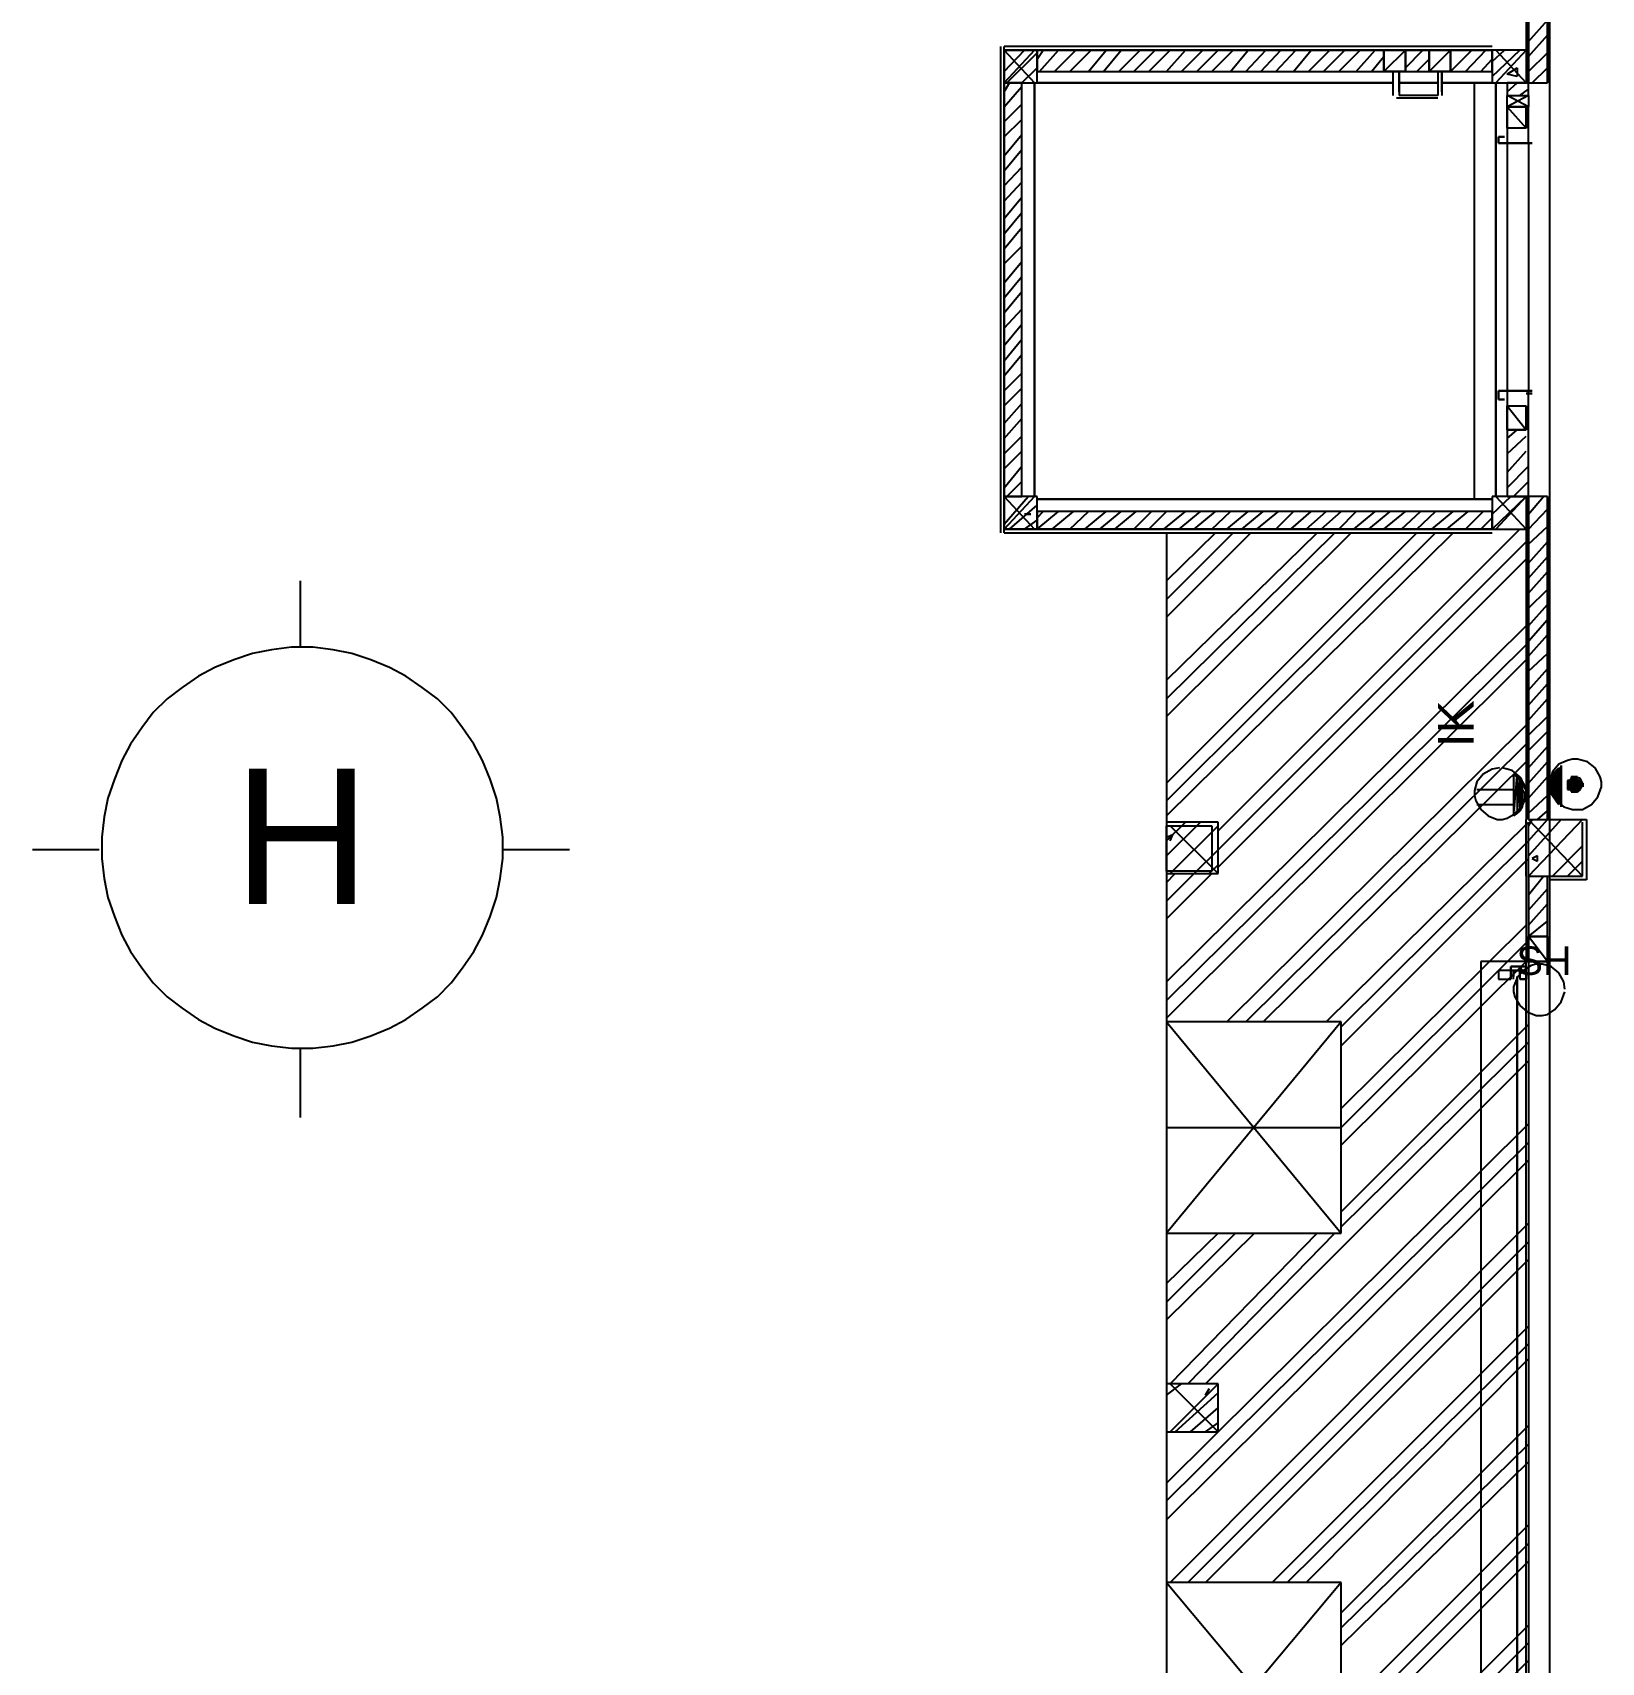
# Model space of a CAD drawing. Header units: millimetres. Extents: x 5 to 415, y 48 to 251.
# Drawn here: x 4.78 to 26.79, y 169.66 to 192.53 of the extents above; entities that cross this region are included whole.
import ezdxf

# ---------------------------------------------------------------- set-up
doc = ezdxf.new("R2010")
doc.units = ezdxf.units.MM
for name, color, linetype in [('H', 7, 'Continuous'), ('P', 7, 'Continuous'), ('T', 7, 'Continuous')]:
    doc.layers.add(name, color=color, linetype=linetype)

msp = doc.modelspace()

# ---------------------------------------------------------------- hatches: boundary and pattern name
at = {"layer": 'H', "linetype": 'Continuous'}
for points in [[(25.576, 181.522), (25.576, 182.122), (25.612, 182.069), (25.612, 181.575), (25.576, 181.522)], [(25.612, 181.575), (25.612, 182.069), (25.647, 182.033), (25.647, 181.61), (25.612, 181.575)], [(26.07, 182.069), (26.123, 182.122), (26.247, 182.122), (26.247, 182.069), (26.07, 182.069)], [(26.07, 181.998), (26.07, 182.069), (26.247, 182.069), (26.247, 181.998), (26.07, 181.998)], [(26.123, 182.122), (26.158, 182.157), (26.247, 182.157), (26.247, 182.122), (26.123, 182.122)], [(26.158, 182.157), (26.211, 182.21), (26.247, 182.157), (26.158, 182.157)], [(26.247, 182.157), (26.211, 182.21), (26.247, 182.245), (26.247, 182.157)], [(26.37, 182.033), (26.37, 182.069), (26.458, 182.069), (26.458, 182.033), (26.37, 182.033)], [(25.647, 181.61), (25.647, 182.033), (25.7, 181.945), (25.7, 181.663), (25.647, 181.61)], [(25.7, 181.698), (25.7, 181.91), (25.735, 181.822), (25.735, 181.786), (25.7, 181.698)], [(26.07, 181.945), (26.07, 181.998), (26.247, 181.998), (26.247, 181.945), (26.07, 181.945)], [(26.07, 181.857), (26.07, 181.945), (26.247, 181.945), (26.247, 181.857), (26.07, 181.857)], [(26.123, 181.822), (26.07, 181.857), (26.247, 181.857), (26.247, 181.822), (26.123, 181.822)], [(26.158, 181.733), (26.123, 181.822), (26.247, 181.822), (26.247, 181.733), (26.158, 181.733)], [(26.335, 181.998), (26.335, 182.033), (26.494, 182.033), (26.494, 181.998), (26.335, 181.998)], [(26.335, 181.945), (26.335, 181.998), (26.547, 181.998), (26.547, 181.945), (26.335, 181.945)], [(26.335, 181.91), (26.335, 181.945), (26.494, 181.945), (26.494, 181.91), (26.335, 181.91)], [(26.37, 181.857), (26.37, 181.91), (26.494, 181.91), (26.458, 181.857), (26.37, 181.857)], [(26.211, 181.698), (26.158, 181.733), (26.247, 181.733), (26.247, 181.698), (26.211, 181.698)], [(26.247, 181.663), (26.211, 181.698), (26.247, 181.698), (26.247, 181.663)]]:
    msp.add_hatch(color=256, dxfattribs=at).paths.add_polyline_path(points)

# ---------------------------------------------------------------- linework, layer by layer
at = {"layer": 'P'}
for points in [[(26.07, 125.942), (26.07, 212.602)], [(25.735, 196.356), (25.735, 191.823)], [(25.77, 191.823), (25.77, 196.356)], [(25.77, 196.356), (25.77, 191.823)], [(26.035, 196.356), (26.035, 191.823)], [(26.035, 191.823), (26.035, 196.356)], [(26.07, 191.823), (26.07, 196.356)], [(25.77, 192.405), (26.035, 192.705)], [(18.362, 192.334), (18.362, 185.508)], [(25.259, 192.334), (18.415, 192.334)], [(18.415, 185.508), (18.415, 192.334)], [(25.77, 192.193), (26.035, 192.493)], [(18.415, 192.282), (18.838, 191.823)], [(18.838, 192.282), (18.415, 191.823)], [(18.415, 191.982), (18.697, 192.282)], [(18.874, 192.282), (18.415, 192.282)], [(18.415, 192.282), (18.415, 191.823)], [(18.415, 192.282), (25.259, 192.282)], [(18.45, 191.823), (18.874, 192.246)], [(18.874, 191.823), (18.874, 192.282)], [(18.874, 192.158), (18.962, 192.282)], [(23.742, 192.282), (18.874, 192.282)], [(18.874, 192.282), (18.874, 191.982)], [(18.909, 191.982), (19.173, 192.282)], [(19.121, 191.982), (19.42, 192.282)], [(19.332, 191.982), (19.632, 192.282)], [(19.597, 191.982), (19.844, 192.282)], [(19.808, 191.982), (20.055, 192.282)], [(20.02, 191.982), (20.32, 192.282)], [(20.232, 191.982), (20.532, 192.282)], [(20.443, 191.982), (20.743, 192.282)], [(20.69, 191.982), (20.955, 192.282)], [(20.902, 191.982), (21.202, 192.282)], [(21.114, 191.982), (21.414, 192.282)], [(21.325, 191.982), (21.625, 192.282)], [(21.59, 191.982), (21.837, 192.282)], [(21.802, 191.982), (22.084, 192.282)], [(22.013, 191.982), (22.296, 192.282)], [(22.225, 191.982), (22.507, 192.282)], [(22.472, 191.982), (22.719, 192.282)], [(22.684, 191.982), (22.983, 192.282)], [(22.895, 191.982), (23.195, 192.282)], [(23.107, 191.982), (23.407, 192.282)], [(23.354, 191.982), (23.618, 192.282)], [(23.566, 191.982), (23.742, 192.193)], [(24.042, 192.282), (23.742, 191.982)], [(23.742, 191.982), (23.742, 192.282)], [(23.742, 192.282), (24.042, 192.282)], [(24.042, 192.282), (23.742, 192.282)], [(23.742, 192.282), (23.742, 191.982)], [(23.742, 191.982), (23.742, 192.282)], [(24.042, 192.282), (24.042, 191.982)], [(24.042, 191.982), (24.042, 192.282)], [(24.042, 192.035), (24.289, 192.282)], [(24.042, 192.282), (24.042, 191.982)], [(24.377, 192.282), (24.042, 192.282)], [(24.201, 191.982), (24.377, 192.158)], [(24.677, 192.282), (24.377, 191.982)], [(24.377, 191.982), (24.377, 192.282)], [(24.377, 192.282), (24.677, 192.282)], [(24.677, 192.282), (24.377, 192.282)], [(24.377, 192.282), (24.377, 191.982)], [(24.377, 191.982), (24.377, 192.282)], [(24.677, 192.282), (24.677, 191.982)], [(24.677, 191.982), (24.677, 192.282)], [(24.677, 191.982), (24.977, 192.282)], [(25.259, 192.282), (24.677, 192.282)], [(24.677, 192.282), (24.677, 191.982)], [(24.888, 191.982), (25.171, 192.282)], [(25.1, 191.982), (25.259, 192.158)], [(25.259, 192.123), (25.435, 192.282)], [(25.259, 191.911), (25.647, 192.282)], [(25.77, 192.282), (25.259, 192.282)], [(25.259, 192.282), (25.259, 191.823)], [(25.259, 191.982), (25.259, 192.282)], [(25.312, 192.282), (25.735, 191.823)], [(25.735, 192.282), (25.312, 191.823)], [(25.77, 191.823), (25.77, 192.282)], [(25.77, 191.982), (26.035, 192.246)], [(18.662, 191.823), (18.874, 192.035)], [(18.874, 191.982), (23.742, 191.982)], [(24.042, 191.982), (23.742, 191.982)], [(23.742, 191.982), (24.042, 191.982)], [(23.865, 191.982), (23.865, 191.647)], [(23.865, 191.982), (23.865, 191.699)], [(23.954, 191.982), (23.954, 191.647)], [(23.954, 191.699), (23.954, 191.982)], [(24.042, 191.982), (24.377, 191.982)], [(24.677, 191.982), (24.377, 191.982)], [(24.377, 191.982), (24.677, 191.982)], [(24.5, 191.982), (24.5, 191.647)], [(24.5, 191.982), (24.5, 191.699)], [(24.553, 191.982), (24.553, 191.647)], [(24.553, 191.699), (24.553, 191.982)], [(24.677, 191.982), (25.259, 191.982)], [(25.471, 191.946), (25.612, 192.035)], [(25.612, 191.911), (25.471, 191.946)], [(25.612, 192.035), (25.612, 191.911)], [(25.823, 191.823), (26.035, 192.035)], [(18.415, 191.823), (18.874, 191.823)], [(18.415, 191.699), (18.486, 191.823)], [(18.415, 191.823), (18.415, 186.02)], [(18.662, 191.823), (18.415, 191.823)], [(18.415, 191.488), (18.662, 191.77)], [(18.662, 186.02), (18.662, 191.823)], [(18.838, 186.02), (18.838, 191.823)], [(18.838, 191.823), (18.838, 186.02)], [(18.874, 191.823), (23.865, 191.823)], [(23.865, 191.823), (18.874, 191.823)], [(23.954, 191.823), (24.5, 191.823)], [(24.5, 191.823), (23.954, 191.823)], [(24.5, 191.647), (23.954, 191.647)], [(24.553, 191.823), (25.259, 191.823)], [(25.259, 191.823), (24.553, 191.823)], [(25.012, 185.984), (25.012, 191.823)], [(25.259, 191.823), (25.77, 191.823)], [(25.312, 191.823), (25.312, 186.02)], [(25.312, 186.02), (25.312, 191.823)], [(25.471, 191.699), (25.612, 191.823)], [(25.77, 191.823), (25.471, 191.823)], [(25.471, 191.823), (25.471, 191.647)], [(25.471, 191.647), (25.77, 191.647)], [(25.471, 191.488), (25.471, 191.647)], [(25.77, 191.488), (25.471, 191.647)], [(25.77, 191.647), (25.471, 191.488)], [(25.647, 191.647), (25.77, 191.735)], [(25.77, 191.647), (25.77, 191.823)], [(25.77, 191.823), (26.035, 191.823)], [(25.77, 191.647), (25.77, 191.488)], [(18.415, 191.276), (18.662, 191.523)], [(23.918, 191.611), (24.5, 191.611)], [(25.471, 191.488), (25.735, 191.188)], [(25.471, 191.188), (25.471, 191.488)], [(25.471, 191.488), (25.735, 191.488)], [(25.471, 191.488), (25.471, 191.188)], [(25.735, 191.488), (25.471, 191.488)], [(25.77, 191.488), (25.471, 191.488)], [(25.471, 191.488), (25.471, 191.188)], [(25.471, 191.188), (25.471, 191.488)], [(25.471, 191.488), (25.735, 191.488)], [(25.735, 191.488), (25.735, 191.188)], [(25.735, 191.188), (25.735, 191.488)], [(25.735, 191.488), (25.735, 191.188)], [(25.77, 191.188), (25.77, 191.488)], [(18.415, 191.064), (18.662, 191.311)], [(25.735, 191.188), (25.471, 191.188)], [(25.735, 191.188), (25.471, 191.188)], [(25.471, 191.188), (25.471, 190.976)], [(25.77, 190.976), (25.77, 191.188)], [(18.415, 190.8), (18.662, 191.1)], [(25.347, 190.976), (25.347, 191.064)], [(25.347, 191.064), (25.435, 191.064)], [(25.435, 191.064), (25.347, 191.064)], [(25.347, 191.064), (25.347, 190.976)], [(25.823, 190.976), (25.347, 190.976)], [(25.347, 190.976), (25.823, 190.976)], [(25.471, 190.976), (25.77, 190.976)], [(25.471, 190.976), (25.471, 187.501)], [(25.823, 190.976), (25.735, 190.976)], [(25.735, 190.976), (25.823, 190.976)], [(25.77, 190.976), (25.77, 187.501)], [(18.415, 190.588), (18.662, 190.888)], [(18.415, 190.377), (18.662, 190.641)], [(18.415, 190.165), (18.662, 190.429)], [(18.415, 189.918), (18.662, 190.218)], [(18.415, 189.706), (18.662, 190.006)], [(18.415, 189.495), (18.662, 189.794)], [(18.415, 189.283), (18.662, 189.53)], [(18.415, 189.018), (18.662, 189.318)], [(18.415, 188.807), (18.662, 189.107)], [(18.415, 188.595), (18.662, 188.895)], [(18.415, 188.383), (18.662, 188.648)], [(18.415, 188.136), (18.662, 188.436)], [(18.415, 187.925), (18.662, 188.225)], [(18.415, 187.713), (18.662, 188.013)], [(18.415, 187.501), (18.662, 187.748)], [(18.415, 187.29), (18.662, 187.537)], [(18.415, 187.043), (18.662, 187.325)], [(25.823, 187.501), (25.347, 187.501)], [(25.347, 187.501), (25.347, 187.378)], [(25.347, 187.378), (25.347, 187.501)], [(25.347, 187.501), (25.823, 187.501)], [(25.347, 187.378), (25.435, 187.378)], [(25.435, 187.378), (25.347, 187.378)], [(25.77, 187.501), (25.471, 187.501)], [(25.471, 187.501), (25.471, 187.29)], [(25.735, 187.466), (25.823, 187.466)], [(25.823, 187.466), (25.735, 187.466)], [(25.77, 187.29), (25.77, 187.501)], [(18.415, 186.831), (18.662, 187.113)], [(25.471, 187.29), (25.735, 186.955)], [(25.471, 186.955), (25.471, 187.29)], [(25.471, 187.29), (25.735, 187.29)], [(25.471, 187.29), (25.735, 187.29)], [(25.471, 187.29), (25.471, 186.955)], [(25.471, 186.955), (25.471, 187.29)], [(25.471, 187.29), (25.471, 186.02)], [(25.735, 187.29), (25.735, 186.955)], [(25.735, 186.955), (25.735, 187.29)], [(25.735, 187.29), (25.735, 186.955)], [(25.77, 186.02), (25.77, 187.29)], [(18.415, 186.619), (18.662, 186.866)], [(25.735, 186.955), (25.471, 186.955)], [(25.471, 186.955), (25.735, 186.955)], [(25.471, 186.831), (25.612, 186.955)], [(25.735, 186.955), (25.471, 186.955)], [(25.471, 186.619), (25.735, 186.866)], [(18.415, 186.408), (18.662, 186.655)], [(25.471, 186.355), (25.735, 186.655)], [(18.415, 186.143), (18.662, 186.443)], [(25.471, 186.143), (25.77, 186.443)], [(18.45, 186.02), (18.662, 186.231)], [(25.559, 186.02), (25.77, 186.231)], [(18.415, 186.02), (18.838, 185.561)], [(18.838, 186.02), (18.415, 185.561)], [(18.415, 185.632), (18.75, 186.02)], [(18.874, 186.02), (18.415, 186.02)], [(18.415, 186.02), (18.415, 185.561)], [(18.415, 186.02), (18.662, 186.02)], [(18.874, 185.561), (18.874, 186.02)], [(25.259, 185.984), (18.874, 185.984)], [(18.874, 185.984), (25.259, 185.984)], [(25.259, 185.773), (25.523, 186.02)], [(25.259, 185.561), (25.735, 186.02)], [(25.77, 186.02), (25.259, 186.02)], [(25.259, 186.02), (25.259, 185.561)], [(25.312, 186.02), (25.735, 185.561)], [(25.735, 186.02), (25.312, 185.561)], [(25.471, 186.02), (25.77, 186.02)], [(25.735, 186.02), (25.735, 181.487)], [(25.77, 185.561), (25.77, 186.02)], [(25.77, 181.487), (25.77, 186.02)], [(25.77, 185.773), (25.982, 186.02)], [(25.77, 186.02), (25.77, 181.487)], [(26.035, 186.02), (25.77, 186.02)], [(26.035, 186.02), (26.035, 181.487)], [(26.035, 181.487), (26.035, 186.02)], [(26.07, 181.487), (26.07, 186.02)], [(18.486, 185.561), (18.874, 185.896)], [(18.785, 185.773), (18.697, 185.773)], [(18.697, 185.773), (18.785, 185.773)], [(18.874, 185.72), (18.962, 185.808)], [(18.874, 185.561), (19.173, 185.808)], [(25.259, 185.808), (18.874, 185.808)], [(18.874, 185.808), (18.874, 185.561)], [(19.085, 185.561), (19.385, 185.808)], [(19.332, 185.561), (19.597, 185.808)], [(19.544, 185.561), (19.844, 185.808)], [(19.756, 185.561), (20.055, 185.808)], [(19.967, 185.561), (20.267, 185.808)], [(20.232, 185.561), (20.479, 185.808)], [(20.443, 185.561), (20.69, 185.808)], [(20.655, 185.561), (20.955, 185.808)], [(20.867, 185.561), (21.167, 185.808)], [(21.078, 185.561), (21.378, 185.808)], [(21.325, 185.561), (21.59, 185.808)], [(21.537, 185.561), (21.837, 185.808)], [(21.749, 185.561), (22.049, 185.808)], [(21.96, 185.561), (22.26, 185.808)], [(22.225, 185.561), (22.472, 185.808)], [(22.437, 185.561), (22.719, 185.808)], [(22.648, 185.561), (22.931, 185.808)], [(22.86, 185.561), (23.142, 185.808)], [(23.107, 185.561), (23.354, 185.808)], [(23.319, 185.561), (23.618, 185.808)], [(23.53, 185.561), (23.83, 185.808)], [(23.742, 185.561), (24.042, 185.808)], [(23.989, 185.561), (24.253, 185.808)], [(24.201, 185.561), (24.465, 185.808)], [(24.412, 185.561), (24.712, 185.808)], [(24.624, 185.561), (24.924, 185.808)], [(24.888, 185.561), (25.135, 185.808)], [(25.1, 185.561), (25.259, 185.72)], [(25.259, 185.561), (25.259, 185.808)], [(25.77, 185.561), (26.035, 185.843)], [(18.415, 185.561), (18.874, 185.561)], [(25.259, 185.561), (18.415, 185.561)], [(18.415, 185.508), (25.259, 185.508)], [(18.697, 185.561), (18.874, 185.685)], [(18.874, 185.561), (25.259, 185.561)], [(20.69, 184.573), (21.625, 185.508)], [(20.69, 183.18), (23.054, 185.508)], [(20.69, 181.751), (24.465, 185.508)], [(20.69, 184.326), (21.872, 185.508)], [(20.69, 182.933), (23.283, 185.508)], [(20.69, 181.539), (24.712, 185.508)], [(20.69, 184.838), (21.378, 185.508)], [(20.69, 183.444), (22.807, 185.508)], [(20.69, 181.998), (24.201, 185.508)], [(20.69, 185.508), (20.69, 181.451)], [(21.414, 181.328), (25.647, 185.561)], [(25.259, 185.561), (25.77, 185.561)], [(25.77, 185.349), (26.035, 185.596)], [(21.414, 181.063), (25.735, 185.385)], [(25.77, 185.085), (26.035, 185.385)], [(21.414, 180.816), (25.735, 185.138)], [(25.77, 184.873), (26.035, 185.173)], [(8.537, 183.903), (8.537, 184.838)], [(20.69, 184.838), (20.69, 181.451)], [(25.77, 184.662), (26.035, 184.961)], [(25.77, 184.45), (26.035, 184.714)], [(25.77, 184.203), (26.035, 184.503)], [(20.69, 179.211), (25.735, 184.203)], [(25.77, 183.991), (26.035, 184.291)], [(8.132, 183.868), (7.867, 183.815)], [(8.414, 183.903), (8.132, 183.868)], [(8.573, 183.903), (8.414, 183.903)], [(8.714, 183.903), (8.573, 183.903)], [(8.996, 183.868), (8.714, 183.903)], [(9.26, 183.815), (8.996, 183.868)], [(20.69, 178.947), (25.735, 183.938)], [(25.77, 183.78), (26.035, 184.079)], [(7.602, 183.727), (7.338, 183.621)], [(7.867, 183.815), (7.602, 183.727)], [(9.525, 183.727), (9.26, 183.815)], [(9.79, 183.621), (9.525, 183.727)], [(20.69, 178.7), (25.735, 183.727)], [(25.77, 183.568), (26.035, 183.815)], [(7.108, 183.497), (6.879, 183.339)], [(7.338, 183.621), (7.108, 183.497)], [(10.019, 183.497), (9.79, 183.621)], [(10.248, 183.339), (10.019, 183.497)], [(25.77, 183.303), (26.035, 183.603)], [(6.879, 183.339), (6.668, 183.18)], [(10.46, 183.18), (10.248, 183.339)], [(25.77, 183.092), (26.035, 183.392)], [(6.473, 182.986), (6.315, 182.774)], [(6.668, 183.18), (6.473, 182.986)], [(10.654, 182.986), (10.46, 183.18)], [(10.813, 182.774), (10.654, 182.986)], [(25.77, 182.88), (26.035, 183.18)], [(6.315, 182.774), (6.156, 182.545)], [(10.971, 182.545), (10.813, 182.774)], [(21.537, 178.647), (25.735, 182.809)], [(25.77, 182.668), (26.035, 182.933)], [(6.156, 182.545), (6.033, 182.316)], [(11.095, 182.316), (10.971, 182.545)], [(21.802, 178.647), (25.735, 182.545)], [(25.77, 182.457), (26.035, 182.721)], [(25.77, 182.21), (26.035, 182.51)], [(6.033, 182.316), (5.927, 182.051)], [(11.201, 182.051), (11.095, 182.316)], [(22.049, 178.647), (25.735, 182.298)], [(25.77, 181.998), (26.035, 182.298)], [(26.317, 182.316), (26.194, 182.263)], [(26.388, 182.333), (26.317, 182.316)], [(26.458, 182.333), (26.388, 182.333)], [(26.599, 182.298), (26.458, 182.333)], [(26.705, 182.21), (26.599, 182.298)], [(5.927, 182.051), (5.838, 181.786)], [(11.289, 181.786), (11.201, 182.051)], [(25.135, 182.122), (25.047, 182.016)], [(25.135, 182.122), (25.047, 182.016)], [(25.259, 182.192), (25.135, 182.122)], [(25.259, 182.192), (25.135, 182.122)], [(25.365, 182.21), (25.259, 182.192)], [(25.365, 182.21), (25.259, 182.192)], [(25.541, 182.174), (25.4, 182.21)], [(25.541, 182.174), (25.4, 182.21)], [(25.647, 182.086), (25.541, 182.174)], [(25.647, 182.086), (25.541, 182.174)], [(25.559, 182.122), (25.559, 181.539)], [(25.612, 182.086), (25.559, 182.122)], [(25.559, 182.122), (25.559, 181.539)], [(25.559, 181.539), (25.612, 182.086)], [(25.559, 181.539), (25.612, 182.086)], [(25.665, 182.069), (25.594, 182.122)], [(25.612, 182.086), (25.612, 181.575)], [(25.612, 182.086), (25.612, 181.575)], [(25.647, 182.033), (25.612, 182.086)], [(25.718, 181.963), (25.647, 182.086)], [(25.718, 181.963), (25.647, 182.086)], [(25.7, 181.98), (25.665, 182.069)], [(25.77, 181.786), (26.035, 182.086)], [(26.106, 182.157), (26.07, 182.016)], [(26.106, 182.122), (26.07, 182.086)], [(26.229, 181.998), (26.07, 182.086)], [(26.07, 182.086), (26.07, 181.998)], [(26.229, 181.998), (26.07, 182.086)], [(26.07, 182.086), (26.229, 182.086)], [(26.07, 182.086), (26.229, 182.086)], [(26.194, 182.263), (26.106, 182.157)], [(26.158, 182.174), (26.106, 182.122)], [(26.229, 182.086), (26.106, 182.122)], [(26.229, 182.086), (26.106, 182.122)], [(26.106, 182.122), (26.229, 182.122)], [(26.106, 182.122), (26.229, 182.122)], [(26.158, 182.174), (26.194, 182.21)], [(26.229, 182.122), (26.158, 182.174)], [(26.229, 182.122), (26.158, 182.174)], [(26.158, 182.174), (26.229, 182.174)], [(26.229, 182.174), (26.158, 182.174)], [(26.229, 182.174), (26.194, 182.21)], [(26.194, 182.21), (26.229, 182.174)], [(26.194, 182.21), (26.229, 182.174)], [(26.229, 182.21), (26.229, 182.245)], [(26.229, 182.245), (26.229, 182.21)], [(26.229, 181.663), (26.229, 182.245)], [(26.229, 182.174), (26.229, 182.122)], [(26.229, 182.122), (26.229, 182.086)], [(26.229, 182.086), (26.229, 181.998)], [(26.405, 182.086), (26.335, 182.033)], [(26.458, 182.033), (26.37, 182.086)], [(26.37, 182.086), (26.37, 182.033)], [(26.458, 182.033), (26.37, 182.086)], [(26.37, 182.086), (26.458, 182.086)], [(26.405, 182.086), (26.37, 182.086)], [(26.37, 182.086), (26.405, 182.086)], [(26.458, 182.086), (26.405, 182.086)], [(26.405, 182.086), (26.458, 182.086)], [(26.405, 182.086), (26.458, 182.086)], [(26.458, 182.086), (26.405, 182.086)], [(26.494, 182.069), (26.405, 182.086)], [(26.458, 182.086), (26.458, 182.033)], [(26.529, 181.998), (26.494, 182.069)], [(26.776, 182.086), (26.705, 182.21)], [(26.793, 182.016), (26.776, 182.086)], [(25.047, 182.016), (25.012, 181.892)], [(25.047, 182.016), (25.012, 181.892)], [(25.012, 181.892), (25.012, 181.822)], [(25.012, 181.892), (25.012, 181.822)], [(25.012, 181.822), (25.03, 181.751)], [(25.012, 181.822), (25.03, 181.751)], [(25.047, 181.91), (25.559, 181.91)], [(25.612, 181.575), (25.647, 182.033)], [(25.612, 181.575), (25.647, 182.033)], [(25.647, 182.033), (25.647, 181.61)], [(25.647, 182.033), (25.647, 181.61)], [(25.682, 181.963), (25.647, 182.033)], [(25.647, 181.61), (25.682, 181.963)], [(25.647, 181.61), (25.682, 181.963)], [(25.682, 181.963), (25.682, 181.663)], [(25.682, 181.963), (25.682, 181.663)], [(25.682, 181.91), (25.682, 181.963)], [(25.682, 181.663), (25.682, 181.91)], [(25.682, 181.663), (25.682, 181.91)], [(25.682, 181.91), (25.682, 181.698)], [(25.682, 181.91), (25.682, 181.698)], [(25.735, 181.822), (25.682, 181.91)], [(25.682, 181.698), (25.735, 181.822)], [(25.682, 181.698), (25.735, 181.822)], [(25.682, 181.681), (25.735, 181.822)], [(25.682, 181.681), (25.735, 181.822)], [(25.735, 181.892), (25.7, 181.98)], [(25.735, 181.892), (25.718, 181.963)], [(25.735, 181.892), (25.718, 181.963)], [(25.735, 181.822), (25.735, 181.892)], [(25.735, 181.822), (25.735, 181.892)], [(25.735, 181.804), (25.735, 181.892)], [(25.735, 181.822), (25.735, 181.786)], [(25.77, 181.575), (26.035, 181.822)], [(26.229, 181.963), (26.07, 181.998)], [(26.07, 181.998), (26.07, 181.963)], [(26.229, 181.963), (26.07, 181.998)], [(26.07, 181.998), (26.229, 181.998)], [(26.07, 181.998), (26.229, 181.998)], [(26.07, 181.98), (26.088, 181.875)], [(26.229, 181.875), (26.07, 181.963)], [(26.07, 181.963), (26.07, 181.875)], [(26.229, 181.875), (26.07, 181.963)], [(26.07, 181.963), (26.229, 181.963)], [(26.07, 181.963), (26.229, 181.963)], [(26.229, 181.822), (26.07, 181.875)], [(26.07, 181.875), (26.106, 181.822)], [(26.229, 181.822), (26.07, 181.875)], [(26.07, 181.875), (26.229, 181.875)], [(26.07, 181.875), (26.229, 181.875)], [(26.088, 181.875), (26.158, 181.751)], [(26.229, 181.751), (26.106, 181.822)], [(26.106, 181.822), (26.158, 181.751)], [(26.229, 181.751), (26.106, 181.822)], [(26.106, 181.822), (26.229, 181.822)], [(26.106, 181.822), (26.229, 181.822)], [(26.229, 181.998), (26.229, 181.963)], [(26.229, 181.963), (26.229, 181.875)], [(26.229, 181.875), (26.229, 181.822)], [(26.229, 181.822), (26.229, 181.751)], [(26.494, 181.998), (26.317, 182.033)], [(26.317, 182.033), (26.317, 181.998)], [(26.494, 181.998), (26.317, 182.033)], [(26.317, 182.033), (26.494, 182.033)], [(26.494, 182.033), (26.317, 182.033)], [(26.317, 182.033), (26.37, 182.033)], [(26.529, 181.963), (26.317, 181.998)], [(26.317, 181.998), (26.317, 181.963)], [(26.529, 181.963), (26.317, 181.998)], [(26.317, 181.998), (26.529, 181.998)], [(26.317, 181.998), (26.529, 181.998)], [(26.494, 181.998), (26.317, 181.998)], [(26.529, 181.998), (26.317, 181.998)], [(26.317, 181.998), (26.317, 181.998)], [(26.317, 181.998), (26.529, 181.998)], [(26.317, 181.998), (26.494, 181.998)], [(26.494, 181.998), (26.317, 181.998)], [(26.317, 181.998), (26.494, 181.998)], [(26.494, 181.998), (26.317, 181.998)], [(26.317, 181.998), (26.317, 181.998)], [(26.317, 181.998), (26.494, 181.998)], [(26.317, 181.98), (26.37, 181.892)], [(26.494, 181.91), (26.317, 181.963)], [(26.317, 181.963), (26.317, 181.91)], [(26.494, 181.91), (26.317, 181.963)], [(26.317, 181.963), (26.494, 181.963)], [(26.317, 181.963), (26.494, 181.963)], [(26.529, 181.963), (26.317, 181.963)], [(26.494, 181.963), (26.317, 181.963)], [(26.317, 181.963), (26.317, 181.963)], [(26.317, 181.963), (26.494, 181.963)], [(26.317, 181.963), (26.529, 181.963)], [(26.317, 181.91), (26.494, 181.91)], [(26.494, 181.91), (26.317, 181.91)], [(26.317, 181.91), (26.317, 181.91)], [(26.494, 181.91), (26.317, 181.91)], [(26.317, 181.91), (26.317, 181.91)], [(26.317, 181.91), (26.494, 181.91)], [(26.317, 181.91), (26.494, 181.91)], [(26.494, 181.91), (26.317, 181.91)], [(26.317, 181.91), (26.494, 181.91)], [(26.37, 181.91), (26.317, 181.91)], [(26.317, 181.91), (26.494, 181.91)], [(26.37, 182.033), (26.494, 182.033)], [(26.494, 182.033), (26.37, 182.033)], [(26.37, 182.033), (26.494, 182.033)], [(26.37, 182.033), (26.494, 182.033)], [(26.494, 182.033), (26.37, 182.033)], [(26.37, 182.033), (26.37, 182.033)], [(26.494, 182.033), (26.37, 182.033)], [(26.37, 182.033), (26.458, 182.033)], [(26.37, 182.033), (26.458, 182.033)], [(26.458, 181.875), (26.37, 181.91)], [(26.37, 181.91), (26.37, 181.875)], [(26.458, 181.875), (26.37, 181.91)], [(26.37, 181.91), (26.494, 181.91)], [(26.494, 181.91), (26.37, 181.91)], [(26.37, 181.892), (26.458, 181.875)], [(26.37, 181.875), (26.458, 181.875)], [(26.458, 181.875), (26.37, 181.875)], [(26.37, 181.875), (26.37, 181.875)], [(26.458, 181.875), (26.37, 181.875)], [(26.37, 181.875), (26.37, 181.875)], [(26.37, 181.875), (26.458, 181.875)], [(26.37, 181.875), (26.458, 181.875)], [(26.458, 181.875), (26.37, 181.875)], [(26.37, 181.875), (26.458, 181.875)], [(26.405, 181.875), (26.37, 181.875)], [(26.37, 181.875), (26.458, 181.875)], [(26.405, 181.875), (26.458, 181.875)], [(26.458, 181.875), (26.405, 181.875)], [(26.458, 181.875), (26.405, 181.875)], [(26.458, 182.033), (26.494, 182.033)], [(26.458, 181.875), (26.511, 181.928)], [(26.494, 181.91), (26.458, 181.875)], [(26.494, 182.033), (26.494, 181.998)], [(26.529, 181.998), (26.494, 181.998)], [(26.494, 181.963), (26.494, 181.91)], [(26.494, 181.963), (26.529, 181.963)], [(26.511, 181.928), (26.529, 181.998)], [(26.529, 181.998), (26.529, 181.963)], [(26.741, 181.804), (26.793, 181.945)], [(26.793, 181.945), (26.793, 182.016)], [(5.838, 181.786), (5.786, 181.522)], [(11.342, 181.522), (11.289, 181.786)], [(25.03, 181.751), (25.1, 181.628)], [(25.03, 181.751), (25.1, 181.628)], [(25.047, 181.698), (25.559, 181.698)], [(25.1, 181.628), (25.206, 181.539)], [(25.1, 181.628), (25.206, 181.539)], [(25.559, 181.557), (25.665, 181.645)], [(25.594, 181.575), (25.682, 181.681)], [(25.594, 181.575), (25.682, 181.681)], [(25.647, 181.61), (25.612, 181.575)], [(25.682, 181.663), (25.647, 181.61)], [(25.665, 181.645), (25.7, 181.716)], [(25.735, 181.786), (25.682, 181.698)], [(25.682, 181.698), (25.682, 181.663)], [(25.7, 181.716), (25.735, 181.804)], [(25.894, 181.487), (26.035, 181.61)], [(26.194, 181.698), (26.158, 181.751)], [(26.158, 181.751), (26.194, 181.698)], [(26.229, 181.698), (26.158, 181.751)], [(26.158, 181.751), (26.229, 181.751)], [(26.158, 181.751), (26.229, 181.751)], [(26.158, 181.751), (26.264, 181.663)], [(26.229, 181.751), (26.229, 181.698)], [(26.229, 181.663), (26.229, 181.698)], [(26.229, 181.698), (26.229, 181.663)], [(26.264, 181.663), (26.388, 181.628)], [(26.388, 181.628), (26.458, 181.628)], [(26.458, 181.628), (26.529, 181.628)], [(26.529, 181.628), (26.652, 181.698)], [(26.652, 181.698), (26.741, 181.804)], [(5.786, 181.522), (5.75, 181.24)], [(11.377, 181.24), (11.342, 181.522)], [(20.69, 181.187), (20.955, 181.451)], [(20.69, 180.975), (21.167, 181.451)], [(21.414, 181.451), (20.69, 181.451)], [(20.69, 181.451), (20.69, 180.728)], [(20.69, 180.763), (20.69, 181.398)], [(20.69, 181.398), (21.325, 181.398)], [(20.743, 181.398), (21.414, 180.728)], [(21.414, 181.398), (20.743, 180.728)], [(21.325, 181.398), (21.325, 180.763)], [(21.414, 180.728), (21.414, 181.451)], [(22.931, 178.647), (25.77, 181.451)], [(25.206, 181.539), (25.329, 181.487)], [(25.206, 181.539), (25.329, 181.487)], [(25.329, 181.487), (25.4, 181.487)], [(25.329, 181.487), (25.4, 181.487)], [(25.4, 181.487), (25.471, 181.504)], [(25.4, 181.487), (25.471, 181.504)], [(25.471, 181.504), (25.594, 181.575)], [(25.471, 181.504), (25.594, 181.575)], [(25.612, 181.575), (25.559, 181.539)], [(25.735, 180.693), (25.735, 181.487)], [(25.77, 181.398), (25.823, 181.487)], [(25.77, 181.187), (26.035, 181.487)], [(26.229, 181.487), (25.77, 180.975)], [(25.77, 181.487), (26.529, 181.487)], [(26.529, 181.487), (25.77, 180.693)], [(25.77, 181.487), (26.529, 180.693)], [(25.77, 180.693), (25.77, 181.451)], [(26.07, 181.487), (26.582, 181.487)], [(26.529, 180.693), (26.529, 181.451)], [(26.582, 181.487), (26.582, 180.64)], [(5.75, 181.24), (5.75, 181.081)], [(11.377, 181.081), (11.377, 181.24)], [(20.69, 181.24), (20.779, 181.275)], [(20.743, 181.187), (20.779, 181.275)], [(23.142, 178.576), (25.77, 181.187)], [(5.715, 181.063), (4.78, 181.063)], [(5.75, 181.081), (5.75, 180.94)], [(5.75, 180.94), (5.786, 180.658)], [(11.342, 180.658), (11.377, 180.94)], [(11.377, 180.94), (11.377, 181.081)], [(12.312, 181.063), (11.377, 181.063)], [(21.078, 180.728), (21.414, 181.063)], [(23.142, 178.312), (25.77, 180.94)], [(25.77, 180.94), (25.77, 181.028)], [(25.894, 180.975), (25.823, 180.94)], [(25.823, 180.94), (25.894, 180.904)], [(25.894, 180.904), (25.894, 180.975)], [(26.106, 180.693), (26.529, 181.116)], [(26.317, 180.693), (26.529, 180.904)], [(21.325, 180.763), (20.69, 180.763)], [(20.69, 180.34), (21.078, 180.728)], [(20.69, 180.093), (21.325, 180.728)], [(20.69, 180.605), (20.814, 180.728)], [(20.69, 180.728), (20.69, 178.647)], [(20.69, 180.728), (20.69, 178.647)], [(20.69, 180.728), (21.414, 180.728)], [(21.29, 180.728), (21.414, 180.852)], [(25.735, 180.693), (25.735, 179.493)], [(25.77, 180.428), (25.982, 180.693)], [(25.77, 180.693), (25.77, 179.846)], [(25.77, 180.693), (26.529, 180.693)], [(26.035, 179.846), (26.035, 180.693)], [(26.07, 179.493), (26.07, 180.693)], [(5.786, 180.658), (5.838, 180.393)], [(11.289, 180.393), (11.342, 180.658)], [(25.77, 180.217), (26.035, 180.516)], [(26.582, 180.64), (26.07, 180.64)], [(5.838, 180.393), (5.927, 180.128)], [(11.201, 180.128), (11.289, 180.393)], [(25.77, 180.005), (26.035, 180.305)], [(5.927, 180.128), (6.033, 179.864)], [(11.095, 179.864), (11.201, 180.128)], [(23.142, 177.43), (25.735, 180.005)], [(25.77, 179.846), (26.035, 180.058)], [(6.033, 179.864), (6.156, 179.634)], [(10.971, 179.634), (11.095, 179.864)], [(23.142, 177.165), (25.735, 179.758)], [(25.77, 179.493), (25.77, 179.846)], [(25.77, 179.846), (26.035, 179.846)], [(26.035, 179.493), (25.77, 179.846)], [(25.77, 179.846), (26.035, 179.846)], [(25.77, 179.493), (25.77, 179.846)], [(26.035, 179.846), (25.77, 179.846)], [(25.77, 179.846), (25.77, 179.493)], [(26.035, 179.846), (26.035, 179.493)], [(26.035, 179.846), (26.035, 179.493)], [(26.035, 179.493), (26.035, 179.846)], [(6.156, 179.634), (6.315, 179.405)], [(10.813, 179.405), (10.971, 179.634)], [(6.315, 179.405), (6.473, 179.193)], [(10.654, 179.193), (10.813, 179.405)], [(23.142, 176.918), (25.735, 179.493)], [(25.1, 179.493), (25.1, 166.97)], [(25.735, 179.493), (25.1, 179.493)], [(25.523, 179.37), (25.347, 179.37)], [(25.347, 179.37), (25.347, 179.246)], [(25.735, 179.423), (25.523, 179.423)], [(25.523, 179.423), (25.735, 179.423)], [(25.523, 179.423), (25.523, 179.246)], [(25.523, 179.246), (25.523, 179.423)], [(25.523, 179.37), (25.523, 179.246)], [(25.523, 179.246), (25.523, 179.37)], [(25.735, 179.37), (25.523, 179.37)], [(25.523, 179.37), (25.523, 179.246)], [(25.559, 179.37), (25.559, 179.282)], [(25.559, 179.246), (25.559, 179.37)], [(25.559, 179.37), (25.647, 179.37)], [(25.7, 179.37), (25.612, 179.264)], [(25.647, 179.282), (25.647, 179.37)], [(25.647, 179.37), (25.647, 179.246)], [(25.806, 179.44), (25.7, 179.37)], [(25.735, 179.493), (26.07, 179.493)], [(25.735, 166.97), (25.735, 179.493)], [(25.735, 179.246), (25.735, 179.423)], [(25.735, 179.423), (25.735, 179.246)], [(25.735, 179.37), (25.735, 179.246)], [(25.735, 179.246), (25.735, 179.37)], [(25.735, 179.246), (25.735, 179.37)], [(25.77, 179.493), (25.77, 166.97)], [(26.035, 179.493), (25.77, 179.493)], [(26.035, 179.493), (25.77, 179.493)], [(25.876, 179.458), (25.806, 179.44)], [(25.964, 179.458), (25.876, 179.458)], [(26.088, 179.423), (25.964, 179.458)], [(26.194, 179.335), (26.088, 179.423)], [(26.264, 179.211), (26.194, 179.335)], [(6.473, 179.193), (6.668, 178.999)], [(10.46, 178.999), (10.654, 179.193)], [(25.347, 179.246), (25.523, 179.246)], [(25.612, 179.264), (25.559, 179.141)], [(25.559, 179.141), (25.559, 179.07)], [(25.559, 179.07), (25.576, 178.999)], [(25.612, 167.181), (25.612, 179.282)], [(25.612, 179.282), (25.612, 167.181)], [(25.647, 179.246), (25.735, 179.246)], [(25.735, 179.246), (25.647, 179.246)], [(25.647, 179.246), (25.735, 179.246)], [(26.229, 178.929), (26.282, 179.07)], [(26.282, 179.105), (26.264, 179.211)], [(6.668, 178.999), (6.879, 178.841)], [(6.879, 178.841), (7.108, 178.682)], [(10.019, 178.682), (10.248, 178.841)], [(10.248, 178.841), (10.46, 178.999)], [(25.576, 178.999), (25.647, 178.876)], [(25.647, 178.876), (25.753, 178.788)], [(26.141, 178.823), (26.229, 178.929)], [(7.108, 178.682), (7.338, 178.558)], [(9.79, 178.558), (10.019, 178.682)], [(20.69, 178.647), (20.69, 175.683)], [(23.142, 178.647), (20.69, 178.647)], [(20.69, 178.647), (23.142, 175.683)], [(23.142, 178.647), (20.69, 175.683)], [(23.142, 175.683), (23.142, 178.647)], [(23.142, 175.983), (25.77, 178.611)], [(25.753, 178.788), (25.876, 178.735)], [(25.876, 178.735), (25.964, 178.735)], [(25.964, 178.735), (26.035, 178.753)], [(26.035, 178.753), (26.141, 178.823)], [(7.338, 178.558), (7.602, 178.453)], [(7.602, 178.453), (7.867, 178.364)], [(9.26, 178.364), (9.525, 178.453)], [(9.525, 178.453), (9.79, 178.558)], [(7.867, 178.364), (8.132, 178.312)], [(8.132, 178.312), (8.414, 178.276)], [(8.414, 178.276), (8.573, 178.276)], [(8.537, 177.306), (8.537, 178.276)], [(8.573, 178.276), (8.714, 178.276)], [(8.714, 178.276), (8.996, 178.312)], [(8.996, 178.312), (9.26, 178.364)], [(23.142, 175.772), (25.77, 178.364)], [(21.237, 173.567), (25.77, 178.1)], [(20.69, 172.173), (25.77, 177.218)], [(20.69, 177.165), (23.142, 177.165)], [(20.69, 171.926), (25.77, 176.953)], [(20.69, 171.662), (25.77, 176.706)], [(20.69, 174.713), (21.661, 175.683)], [(20.69, 174.466), (21.925, 175.683)], [(20.69, 174.978), (21.414, 175.683)], [(20.69, 175.683), (20.69, 173.567)], [(20.69, 175.683), (20.69, 173.567)], [(20.69, 175.683), (23.142, 175.683)], [(20.743, 170.78), (25.77, 175.824)], [(20.743, 173.567), (22.807, 175.683)], [(20.99, 173.567), (23.054, 175.683)], [(20.99, 170.78), (25.77, 175.56)], [(21.237, 170.78), (25.77, 175.313)], [(22.172, 170.78), (25.77, 174.378)], [(22.384, 170.78), (25.77, 174.131)], [(22.648, 170.78), (25.77, 173.919)], [(20.69, 173.408), (20.902, 173.567)], [(21.414, 173.567), (20.69, 173.567)], [(20.69, 173.567), (20.69, 172.896)], [(20.743, 173.567), (21.414, 172.896)], [(21.414, 173.567), (20.743, 172.896)], [(20.814, 172.896), (21.414, 173.443)], [(21.29, 173.496), (21.237, 173.408)], [(21.237, 173.408), (21.29, 173.496)], [(21.414, 172.896), (21.414, 173.567)], [(21.026, 172.896), (21.414, 173.232)], [(20.69, 172.896), (20.69, 171.08)], [(20.69, 172.896), (20.69, 170.78)], [(20.69, 172.896), (21.414, 172.896)], [(21.237, 172.896), (21.414, 173.02)], [(23.142, 170.356), (25.77, 172.985)], [(23.142, 170.145), (25.77, 172.72)], [(23.142, 169.898), (25.77, 172.473)], [(23.142, 168.963), (25.77, 171.591)], [(23.142, 168.698), (25.77, 171.327)], [(23.142, 168.451), (25.77, 171.08)], [(20.69, 170.78), (20.69, 167.852)], [(23.142, 170.78), (20.69, 170.78)], [(20.69, 170.78), (23.142, 167.852)], [(23.142, 170.78), (20.69, 167.852)], [(23.142, 167.852), (23.142, 170.78)], [(21.202, 165.612), (25.77, 170.18)], [(21.449, 165.612), (25.77, 169.933)], [(21.713, 165.612), (25.77, 169.686)]]:
    msp.add_lwpolyline(points, dxfattribs=at)

# ---------------------------------------------------------------- texts
at = {"layer": 'T', "insert": (24.5, 182.5), "char_height": 0.5, "attachment_point": 1, "rotation": 90}
msp.add_mtext('{\\fArial|b0|i0|c0|p18;IK}', dxfattribs=at)
at = {"layer": 'T', "attachment_point": 7}
for s, insert, char_height in [('{\\fArial|b0|i0|c0|p18;H}', (7.6, 180.3), 1.9), ('{\\fArial|b0|i0|c0|p18;SH}', (25.6, 179.3), 0.4)]:
    msp.add_mtext(s, dxfattribs=dict(at, insert=insert, char_height=char_height))

doc.saveas('drawing.dxf')
